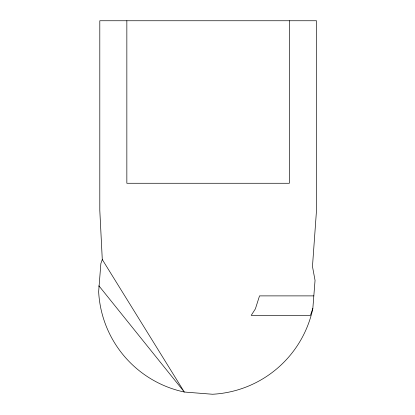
<?xml version="1.0" encoding="UTF-8"?>
<svg xmlns="http://www.w3.org/2000/svg" width="415" height="415" viewBox="0 0 415 415"><rect width="100%" height="100%" fill="white"/><g stroke="black" fill="none" stroke-linecap="round" stroke-linejoin="round"><path stroke-width="0.62" d="M312.827 308.584L315.047 280.39L312.474 266.482L316.5 210.358L316.5 20.75L99.802 20.75L99.802 210.358L102.282 259.531L100.871 263.52L98.651 291.714A108.346 108.346 0 0 0 184.317 392.03L212.511 394.25A108.346 108.346 0 0 0 312.827 308.584L310.42 315.384L251.205 315.384L255.386 308.869L259.525 295.885L313.828 295.885M98.5 286.049L99.097 286.049L184.317 392.03L102.282 259.531M289.364 20.75L289.364 183.269L126.845 183.269L126.845 20.75"/></g></svg>
